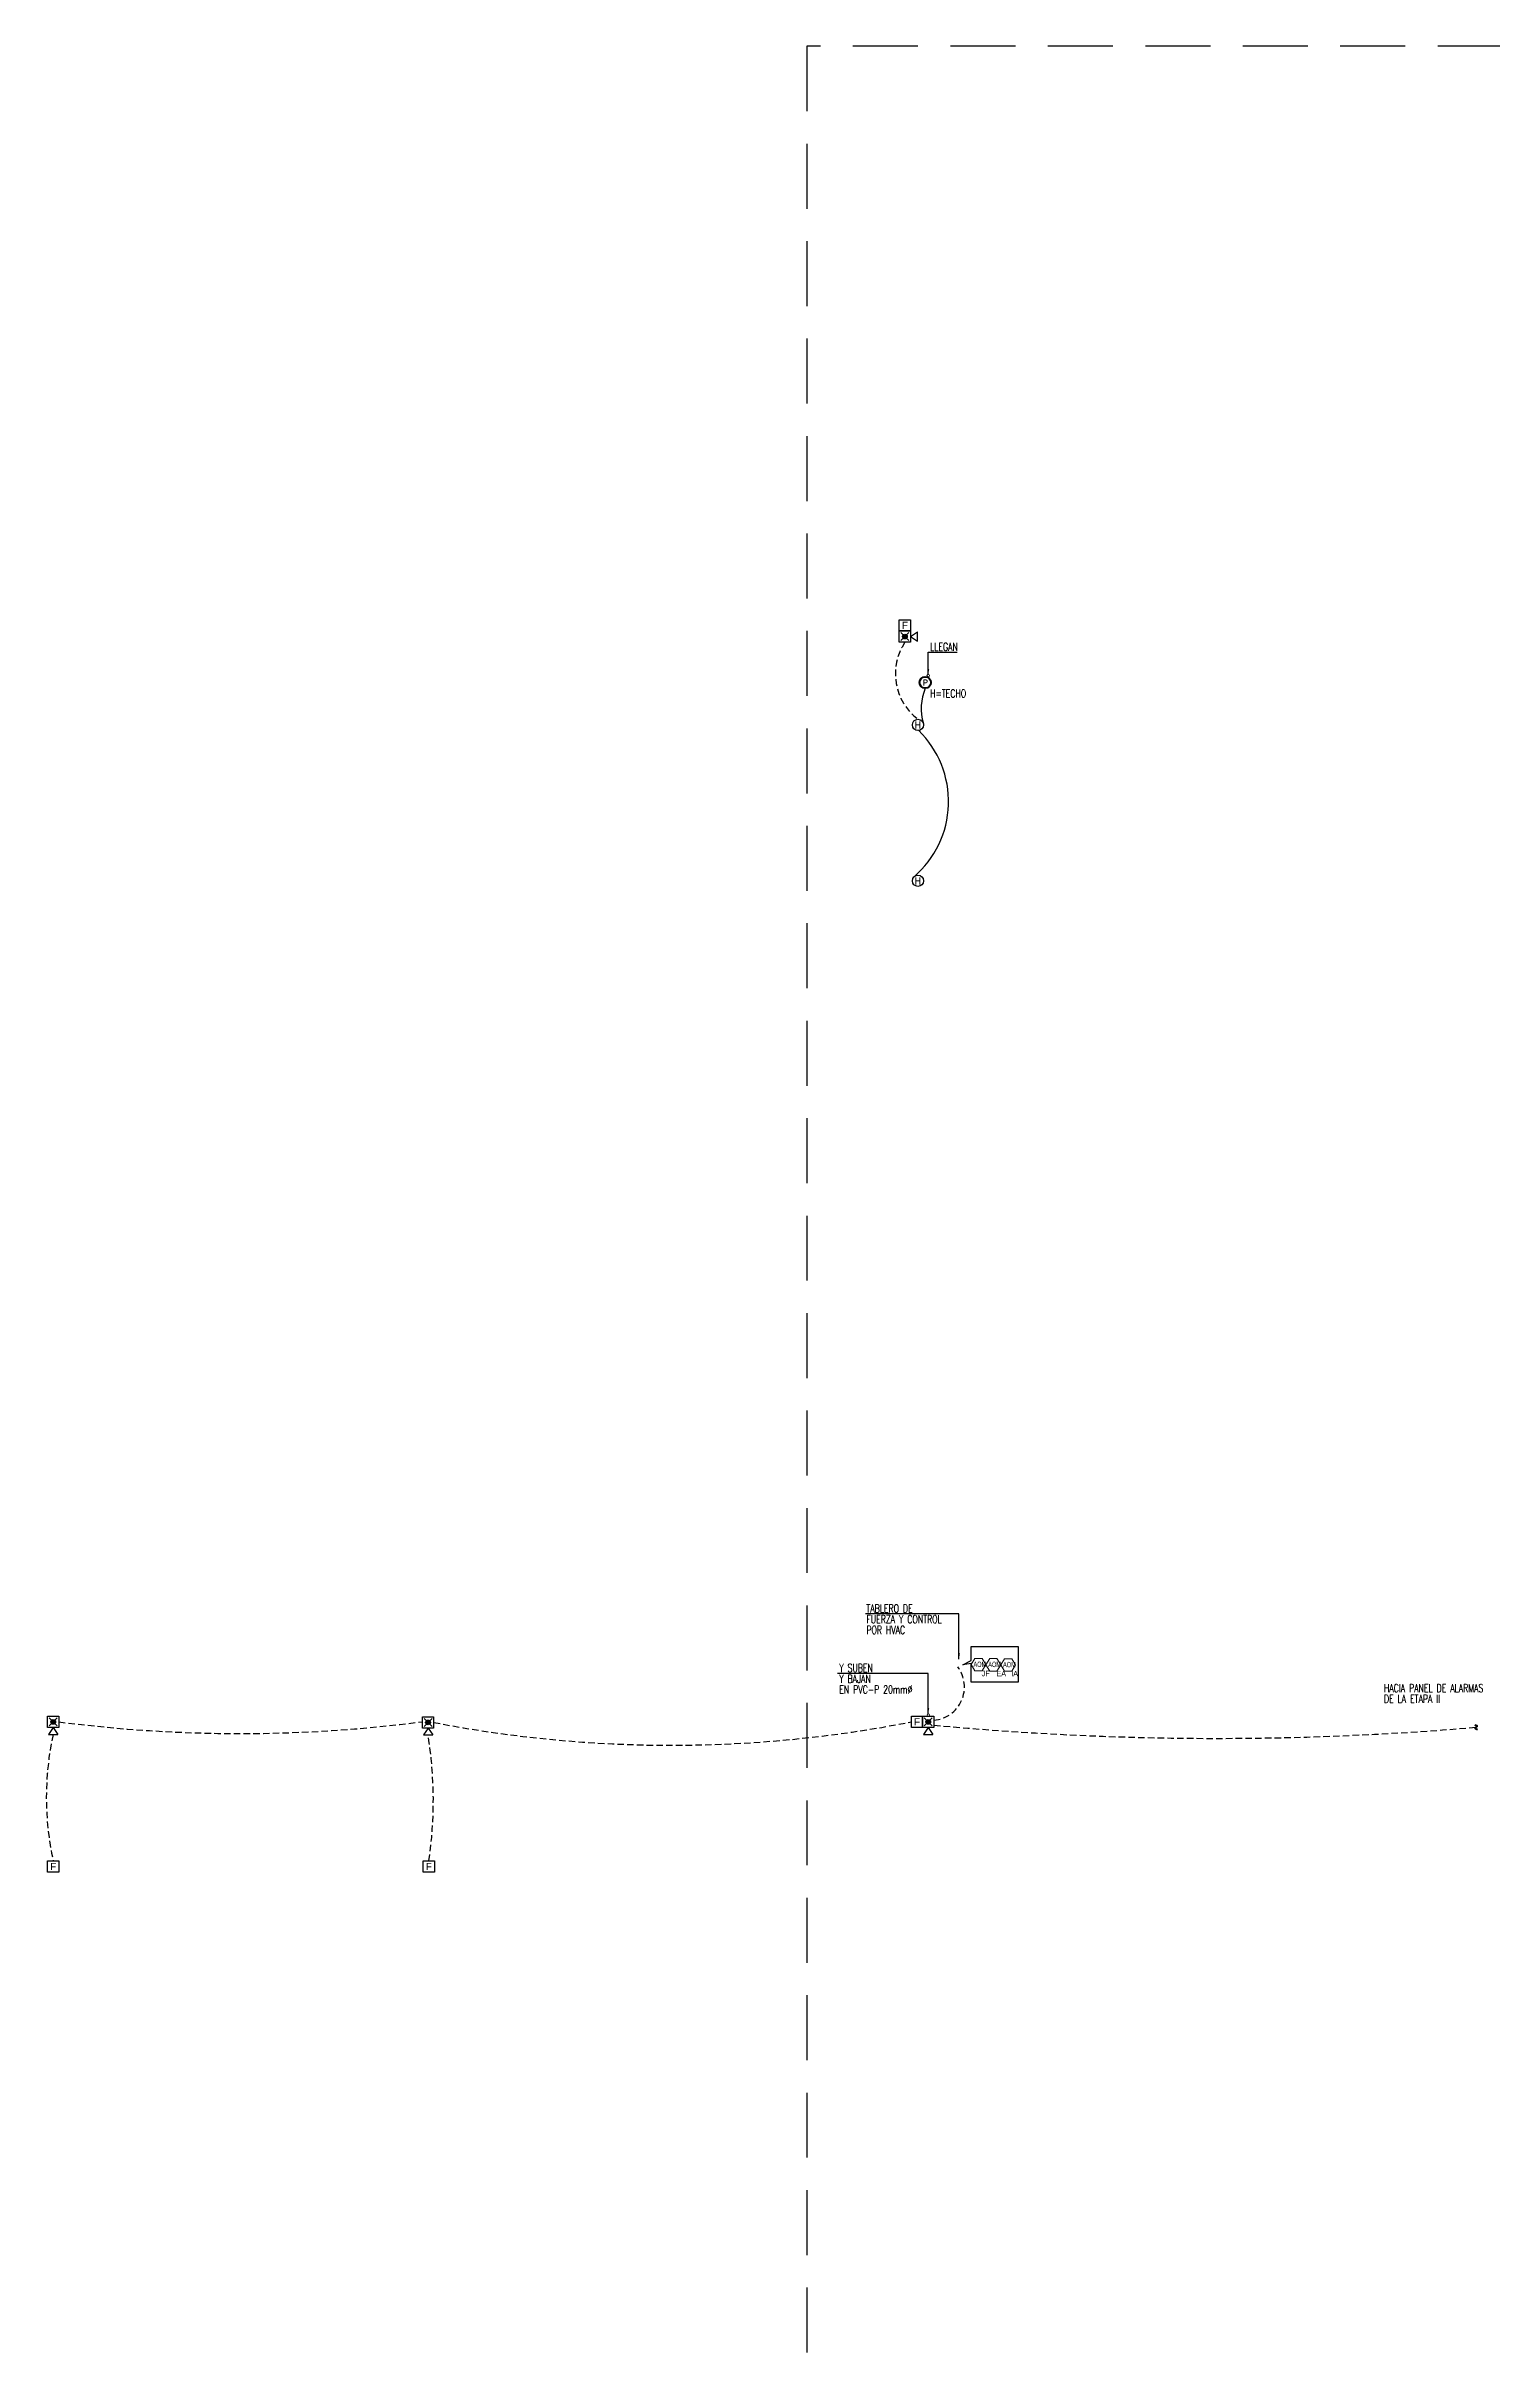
# Model space of a CAD drawing. Header units: millimetres. Extents: x 226245 to 226466, y 8188089 to 8188267.
# Drawn here: x 226359.2 to 226414.9, y 8188178.1 to 8188267.2 of the extents above; entities that cross this region are included whole.
import ezdxf
from ezdxf.enums import TextEntityAlignment as Align

# ---------------------------------------------------------------- set-up
doc = ezdxf.new("R2010")
doc.units = ezdxf.units.MM
doc.linetypes.add('DASHED', pattern=[0.75, 0.5, -0.25])
for name, color, linetype in [('00_GRUPO3S', 7, 'DASHED'), ('MQ.TUBERÍA PVC 20mmø', 140, 'Continuous'), ('TUBERIA PVC (CIRCUITO NAC)', 5, 'Continuous')]:
    doc.layers.add(name, color=color, linetype=linetype)
for name, color, linetype, lineweight in [('A-ANNO-NOTE', 7, 'Continuous', 9), ('G-ANNO-TEXT', 7, 'Continuous', 9), ('IE_ TUBERÍA POR TECHO', 3, 'Continuous', 25), ('MQ.CAJA PASO', 94, 'Continuous', 40), ('MQ.CORTE', 7, 'Continuous', 40), ('MQ.DETECTOR HUMO', 150, 'Continuous', 30), ('MQ.FLECHAS', 135, 'Continuous', 15), ('MQ.TEXTO GENERAL', 255, 'Continuous', 40), ('MQ.TEXTOS GENERALES', 7, 'Continuous', 30)]:
    doc.layers.add(name, color=color, linetype=linetype, lineweight=lineweight)
doc.layers.add('Anotaciones genéricas', color=7, linetype='Continuous', lineweight=9, true_color=0xf26722)
doc.styles.add('Arial Narrow_2', font='ARIALN.TTF', dxfattribs={"height": 2})
doc.styles.add('Arial_13', font='arial.ttf', dxfattribs={"width": 0.75, "height": 2.38125})
doc.styles.add('MQTEXTO', font='romans.shx')
doc.styles.get("Standard").update_dxf_attribs({"font": 'arial.ttf'})
doc.dimstyles.new('ISO-25', dxfattribs={"dimtxt": 2.5, "dimasz": 2.5, "dimexe": 1.25, "dimexo": 0.625, "dimtad": 1, "dimtxsty": 'Standard', "dimcen": 2.5, "dimadec": 0, "dimazin": 0, "dimtfac": 1, "dimtmove": 0, "dimatfit": 3, "dimfxl": 1, "dimarcsym": 0})

# ---------------------------------------------------------------- blocks, each defined once
blk = doc.blocks.new('AVISADOR SONORO 1 EN 125')
at = {"layer": 'MQ.DETECTOR HUMO'}
h = blk.add_hatch(color=256, dxfattribs=at)
h.paths.add_polyline_path([(-0.216, 0), (-0.281, 0.064, 0.198912), (-0.307, 0, 0.198912), (-0.281, -0.064)])
h.paths.add_polyline_path([(-0.281, -0.064, 0.414214), (-0.152, -0.064), (-0.216, 0)])
h.paths.add_polyline_path([(-0.152, -0.064, 0.198912), (-0.126, 0, 0.198912), (-0.152, 0.064), (-0.216, 0)])
h.paths.add_polyline_path([(-0.216, 0), (-0.152, 0.064, 0.414214), (-0.281, 0.064)])
for p, q in [((-0.697, 0.18), (-0.697, -0.18)), ((-0.37, -0.153), (-0.063, 0.153)), ((-0.37, 0.153), (-0.063, -0.153))]:
    blk.add_line(p, q, dxfattribs=at)
for points in [[(-0.433, 0), (-0.697, 0.18)], [(-0.433, 0), (-0.697, -0.18)]]:
    blk.add_lwpolyline(points, dxfattribs=at)
blk.add_lwpolyline([(-0.433, 0.216), (0, 0.216), (0, -0.216), (-0.433, -0.216)], close=True, dxfattribs=at)
blk.add_circle((-0.216, 0), 0.0909, dxfattribs=at)
blk = doc.blocks.new('ESTACION MANUAL 1 EN 125')
at = {"layer": 'MQ.DETECTOR HUMO'}
blk.add_lwpolyline([(-0.433, 0.2165), (0, 0.2165), (0, -0.2165), (-0.433, -0.2165)], close=True, dxfattribs=at)
at = {"layer": 'MQ.TEXTOS GENERALES'}
blk.add_text('F', height=0.275, dxfattribs=at).set_placement((-0.2165, 0), align=Align.MIDDLE_CENTER)
blk = doc.blocks.new('DETECTOR DE HUMO 1 EN 125')
at = {"layer": 'MQ.DETECTOR HUMO'}
blk.add_circle((0, 0), 0.216, dxfattribs=at)
at = {"layer": 'MQ.DETECTOR HUMO', "style": 'MQTEXTO', "width": 0.9}
blk.add_text('H', height=0.275, dxfattribs=at).set_placement((-0.002, -0.006), align=Align.MIDDLE_CENTER)
blk = doc.blocks.new('CAJA PASE 1 EN 125')
at = {"layer": 'MQ.CAJA PASO'}
blk.add_circle((0, 0.218), 0.218, dxfattribs=at)
at = {"layer": 'MQ.CAJA PASO', "style": 'MQTEXTO'}
blk.add_text('P', height=0.224, dxfattribs=at).set_placement((-0.098, 0.096))
blk = doc.blocks.new('CORTE 125')
at = {"layer": 'MQ.CORTE'}
blk.add_open_spline([(0.051, -0.094), (0.051, -0.094), (-0.136, -0.032), (0.142, 0.037), (-0.049, 0.079), (-0.049, 0.079), (-0.049, 0.079)], degree=3, knots=[0.0293121, 0.0293121, 0.0293121, 0.0293121, 0.116982, 0.3301937, 0.4310679, 0.4444302, 0.4444302, 0.4444302, 0.4444302], dxfattribs=at)
blk = doc.blocks.new('MODULO DE CONTROL')
at = {"layer": 'Anotaciones genéricas', "color": 30, "lineweight": 9}
for p, q in [((-0.247, 0), (-0.12, 0.209)), ((-0.12, 0.209), (-0.247, 0)), ((-0.12, -0.209), (-0.247, 0)), ((-0.247, 0), (-0.12, -0.209)), ((-0.12, 0.209), (0.12, 0.209)), ((0.12, 0.209), (-0.12, 0.209)), ((0.247, 0), (0.12, 0.209)), ((0.247, 0), (0.12, 0.209)), ((0.12, -0.209), (0.247, 0)), ((0.12, -0.209), (0.247, 0)), ((-0.12, -0.209), (0.12, -0.209)), ((-0.12, -0.209), (0.12, -0.209))]:
    blk.add_line(p, q, dxfattribs=at)
at = {"layer": 'A-ANNO-NOTE', "color": 30, "style": 'Arial_13', "width": 0.6}
blk.add_text('AOM', height=0.1786, dxfattribs=at).set_placement((-0.169, -0.077))

msp = doc.modelspace()

# ---------------------------------------------------------------- linework, layer by layer
at = {"layer": '00_GRUPO3S', "color": 2, "ltscale": 5}
msp.add_lwpolyline([(226415.272, 8188267.174), (226388.492, 8188267.174), (226388.492, 8188088.97), (226415.272, 8188088.97)], close=True, dxfattribs=at)
at = {"layer": 'MQ.FLECHAS'}
for centre in [(226393.168, 8188242.957, 0), (226393.169, 8188202.957)]:
    msp.add_circle(centre, 0.0478, dxfattribs=at)
at = {"layer": 'MQ.TUBERÍA PVC 20mmø', "linetype": 'DASHED', "ltscale": 0.5}
for centre, radius, start, end in [((226394.109, 8188243.029), 2.205, 146.60437, 232.68175), ((226393.278, 8188204.036), 1.283, 274.78373, 37.07343), ((226370.525, 8188199.782), 11.29, 167.56997, 192.47919), ((226366.688, 8188256.692), 54.447, 262.64398, 277.40591), ((226358.54, 8188199.672), 15.587, 351.40663, 9.30257), ((226383.277, 8188249.721), 47.928, 259.00862, 281.11842), ((226404.259, 8188318.64), 116.582, 264.64797, 274.91721)]:
    msp.add_arc(centre, radius, start, end, dxfattribs=at)
at = {"layer": 'MQ.TUBERÍA PVC 20mmø', "ltscale": 0.5}
for centre, radius, start, end in [((226394.931, 8188241.69), 2.033, 157.33227, 196.36494), ((226390.123, 8188238.112), 3.826, 310.764, 45.58693)]:
    msp.add_arc(centre, radius, start, end, dxfattribs=at)
at = {"layer": 'TUBERIA PVC (CIRCUITO NAC)', "color": 4, "linetype": 'Continuous', "lineweight": -2}
msp.add_lwpolyline([(226394.502, 8188204.885), (226394.826, 8188205.058), (226394.826, 8188205.597), (226396.623, 8188205.597), (226396.623, 8188204.226), (226394.826, 8188204.226), (226394.826, 8188204.946), (226394.502, 8188204.885)], dxfattribs=at)

# ---------------------------------------------------------------- block references
at = {"layer": 'IE_ TUBERÍA POR TECHO', "xscale": 1.154254370348381, "yscale": 1.154254370348381, "zscale": 1.154254370348381}
for p in [(226395.104, 8188204.896), (226395.672, 8188204.891), (226396.24, 8188204.885)]:
    msp.add_blockref('MODULO DE CONTROL', p, dxfattribs=at)
at = {"layer": 'MQ.CAJA PASO'}
msp.add_blockref('CAJA PASE 1 EN 125', (226393.055, 8188242.474), dxfattribs=at)
at = {"layer": 'MQ.CORTE'}
msp.add_blockref('CORTE 125', (226414.252, 8188202.487), dxfattribs=at)
at = {"layer": 'MQ.DETECTOR HUMO'}
for name, p in [('ESTACION MANUAL 1 EN 125', (226392.485, 8188244.892)), ('DETECTOR DE HUMO 1 EN 125', (226392.772, 8188241.06)), ('DETECTOR DE HUMO 1 EN 125', (226392.772, 8188235.06)), ('ESTACION MANUAL 1 EN 125', (226392.952, 8188202.692)), ('ESTACION MANUAL 1 EN 125', (226359.719, 8188197.126)), ('ESTACION MANUAL 1 EN 125', (226374.169, 8188197.126))]:
    msp.add_blockref(name, p, dxfattribs=at)
for p, rotation in [((226392.052, 8188244.459), 180), ((226359.5, 8188202.91), 90), ((226373.922, 8188202.888), 90), ((226393.169, 8188202.909), 90)]:
    msp.add_blockref('AVISADOR SONORO 1 EN 125', p, dxfattribs=dict(at, rotation=rotation))

# ---------------------------------------------------------------- texts
at = {"layer": 'G-ANNO-TEXT', "char_height": 0.2129, "width": 0.20482, "attachment_point": 1, "style": 'Arial Narrow_2'}
for s, insert in [('JF', (226395.223, 8188204.664)), ('EA', (226395.791, 8188204.658)), ('IA', (226396.359, 8188204.653))]:
    msp.add_mtext(s, dxfattribs=dict(at, insert=insert))
at = {"layer": 'MQ.TEXTO GENERAL', "color": 7, "style": 'MQTEXTO', "width": 0.7}
for s, p in [('LLEGAN', (226393.239, 8188244.065, 0)), ('H=TECHO', (226393.239, 8188242.271, 0)), ('TABLERO DE', (226390.788, 8188207.057)), ('Y SUBEN', (226389.746, 8188204.767)), ('HACIA PANEL DE ALARMAS', (226410.702, 8188203.993))]:
    msp.add_text(s, height=0.3125, rotation=360, dxfattribs=at).set_placement(p, align=Align.MIDDLE_LEFT)
for s, p in [('FUERZA Y CONTROL', (226390.788, 8188206.644)), ('POR HVAC', (226390.788, 8188206.231)), ('Y BAJAN', (226389.746, 8188204.354)), ('EN PVC-P 20mm%%C', (226389.746, 8188203.941)), ('DE LA ETAPA II', (226410.702, 8188203.58))]:
    msp.add_text(s, height=0.3125, dxfattribs=at).set_placement(p, align=Align.MIDDLE_LEFT)

# ---------------------------------------------------------------- leaders
at = {"layer": 'MQ.FLECHAS'}
for points in [[(226393.168, 8188242.988, 0), (226393.168, 8188243.858, 0), (226394.282, 8188243.858, 0)], [(226394.351, 8188205.11), (226394.351, 8188206.85), (226390.757, 8188206.85)], [(226393.169, 8188203.004), (226393.169, 8188204.56), (226389.682, 8188204.56)]]:
    msp.add_leader(points, dimstyle='ISO-25', override={"dimasz": 0.22, "dimfxl": 0.15, "dimfxlon": 1, "dimtzin": 0}, dxfattribs=at)

doc.saveas('drawing.dxf')
